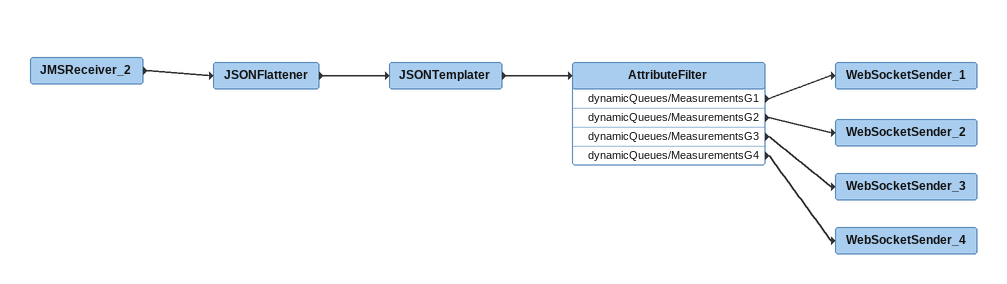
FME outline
JMSReceiver_2
    -> JSONFlattener
JSONFlattener
    -> JSONTemplater
JSONTemplater
    -> AttributeFilter
AttributeFilter
    dynamicQueues/MeasurementsG1 -> WebSocketSender_1
    dynamicQueues/MeasurementsG2 -> WebSocketSender_2
    dynamicQueues/MeasurementsG3 -> WebSocketSender_3
    dynamicQueues/MeasurementsG4 -> WebSocketSender_4
WebSocketSender_1
WebSocketSender_2
WebSocketSender_3
WebSocketSender_4
